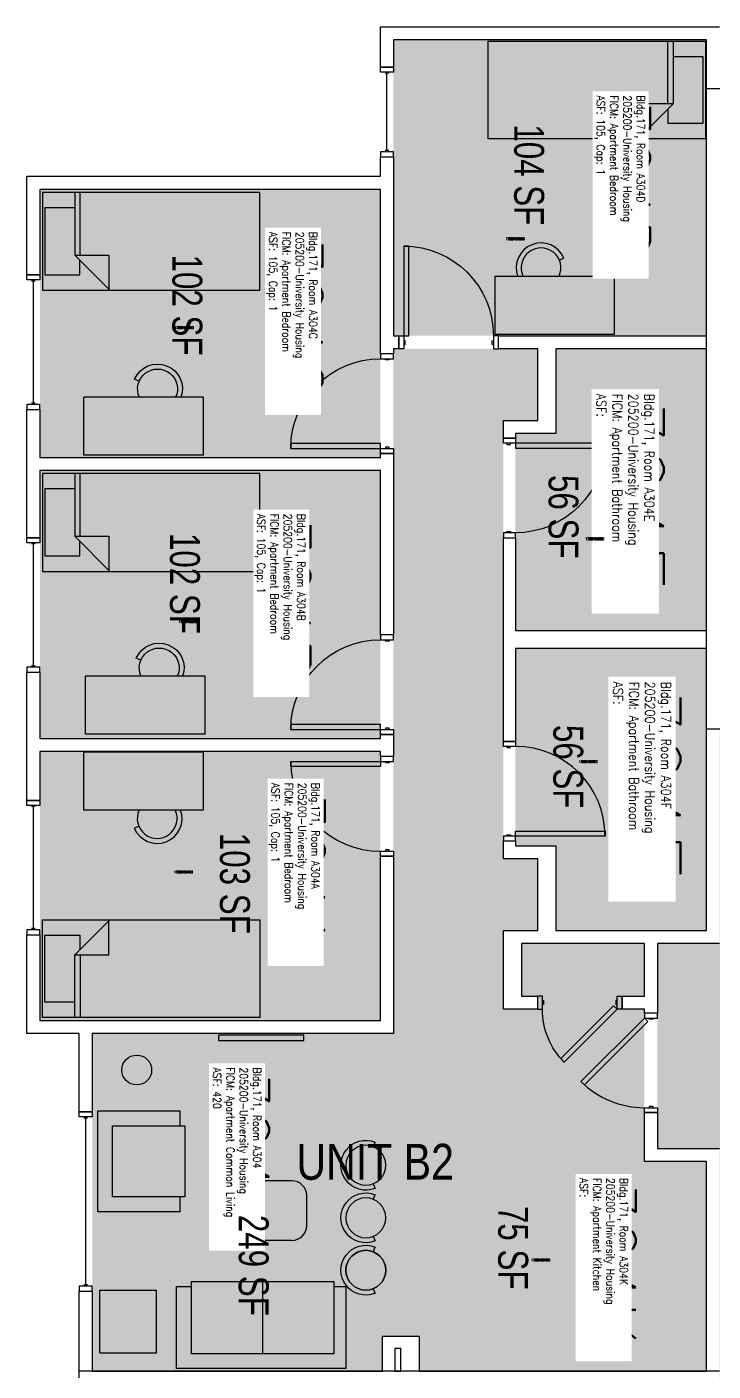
# Model space of a CAD drawing. Header units: inches. Extents: x 88 to 3257, y -489 to 2081.
# Drawn here: x 97 to 373, y 911 to 1450 of the extents above; entities that cross this region are included whole.
import ezdxf
from ezdxf.enums import TextEntityAlignment as Align

# ---------------------------------------------------------------- set-up
doc = ezdxf.new("R2010")
doc.units = ezdxf.units.IN
doc.header["$LTSCALE"] = 48
doc.header["$MEASUREMENT"] = 0
for name, color, linetype in [('A-AREA-IDEN', 1, 'Continuous'), ('A-DOOR', 2, 'Continuous'), ('A-FURN', 3, 'Continuous'), ('A-GLAZ', 1, 'Continuous'), ('A-IDEN-RNUM', 7, 'Continuous'), ('A-IDEN-SNUM', 4, 'Continuous'), ('A-IDEN-VNUM', 4, 'Continuous'), ('A-WALL', 5, 'Continuous'), ('AREA-TEXT', 3, 'Continuous'), ('Rooms-Category-Color', 7, 'Continuous'), ('Rooms-College-Color', 7, 'Continuous'), ('Rooms-Department-Color', 7, 'Continuous'), ('Rooms-Division-Color', 7, 'Continuous'), ('Rooms-Information', 7, 'Continuous')]:
    doc.layers.add(name, color=color, linetype=linetype)
doc.styles.add('AREA', font='arial.ttf', dxfattribs={"width": 0.75, "height": 12})
doc.styles.add('ROOMSNUMBER', font='txt.shx', dxfattribs={"height": 0.03})
doc.styles.add('ROOMVNUMBER', font='simplex.shx', dxfattribs={"width": 0.85})
doc.styles.get("Standard").update_dxf_attribs({"font": 'ARIALN.TTF'})
pattern_1 = [(225, (-275.59335, 1509.48172), (-0.088388348, 0.088388348), [])]

# ---------------------------------------------------------------- blocks, each defined once
blk = doc.blocks.new('A$C4D89189E')
for p, q in [((0, 48), (0, 0)), ((0, 48), (23.25, 48)), ((23.25, 48), (23.25, 0)), ((29.75, 22.18), (30.53, 20.35)), ((0, 0), (23.25, 0.01))]:
    blk.add_line(p, q)
for radius, start, end in [(10, 293.206, 109.5297), (8, 245.2999, 114.7001)]:
    blk.add_arc((26.59, 29.54), radius, start, end)
blk = doc.blocks.new('LUVSEAT')
at = {"layer": 'A-FURN'}
for p, q in [((0, 34), (-33, 34)), ((-33, 34), (-33, 28)), ((0, -34), (0, 34)), ((-6, 28), (-35, 28)), ((-35, 28), (-35, -29.21)), ((-6, -29.21), (-6, 28)), ((-35, -0.6), (-6, -0.6)), ((-35, -29.21), (-6, -29.21)), ((-33, -29.21), (-33, -34)), ((-33, -34), (0, -34))]:
    blk.add_line(p, q, dxfattribs=at)
blk = doc.blocks.new('Bar stool')
at = {"layer": 'A-FURN'}
for p, q in [((-7.43, -2.97), (-9.29, -3.71)), ((7.43, -2.97), (9.29, -3.71))]:
    blk.add_line(p, q, dxfattribs=at)
blk.add_circle((0, 0), 8, dxfattribs=at)
blk.add_arc((0, 0), 10, 338.206, 201.794, dxfattribs=at)
blk = doc.blocks.new('BED_TWIN')
at = {"linetype": 'Continuous'}
for p, q in [((87.250002, 19.500025), (0, 19.500025)), ((0, 19.500025), (0, -19.740625)), ((12.96, 19.500025), (12.96, -5.659925)), ((15.12, -5.659925), (15.12, 19.500025)), ((87.250002, -19.740625), (87.250002, 19.504725)), ((12.96, 13.379975), (0.99222, 13.379975)), ((1, 13.376575), (1, -13.500025)), ((27.040597, -19.740625), (12.96, -5.659925)), ((12.96, -5.659925), (26.64, -5.659925)), ((15, -13.500025), (15, -7.717325)), ((26.64, -5.659925), (26.64, -19.340025)), ((1, -13.500025), (15, -13.500025)), ((0, -19.740625), (87.252733, -19.740625))]:
    blk.add_line(p, q, dxfattribs=at)
blk = doc.blocks.new('TV')
at = {"layer": 'A-FURN'}
blk.add_lwpolyline([(464.06, -449.82), (466.21, -449.82), (466.21, -484.13), (464.06, -484.13)], close=True, dxfattribs=at)
blk = doc.blocks.new('singleseat')
at = {"layer": 'A-FURN'}
for p, q in [((535.06, -401.29), (494.46, -401.29)), ((494.46, -401.29), (494.46, -434.29)), ((535.06, -434.29), (535.06, -401.29)), ((529.06, -407.29), (500.46, -407.29)), ((500.46, -407.29), (500.46, -436.29)), ((529.06, -436.29), (529.06, -407.29)), ((529.06, -436.29), (529.06, -407.29)), ((494.46, -434.29), (500.46, -434.29)), ((500.46, -436.29), (529.06, -436.29)), ((529.06, -434.29), (533.85, -434.29)), ((529.06, -434.29), (535.06, -434.29))]:
    blk.add_line(p, q, dxfattribs=at)

msp = doc.modelspace()

# ---------------------------------------------------------------- hatches: boundary and pattern name
h = msp.add_hatch()
h.set_pattern_fill('ANSI31', color=256, style=0)
h.set_pattern_definition(pattern_1)
h.paths.add_polyline_path([(308.36, 1178.01), (308.36, 1119.28), (317.57, 1119.28), (317.57, 1178.01)], flags=9)
h = msp.add_hatch()
h.set_pattern_fill('ANSI31', color=256, style=0)
h.set_pattern_definition(pattern_1)
h.paths.add_polyline_path([(308.36, 1178.01), (308.36, 1119.28), (317.57, 1119.28), (317.57, 1178.01)], flags=9)
at = {"layer": 'Rooms-Category-Color', "true_color": 0x728ef3}
for points in [[(244.5, 1445), (244.5, 1326.25), (370.25, 1326.25), (370.25, 1445)], [(102.5, 1385), (102.5, 1277.38), (239.25, 1277.38), (239.25, 1385)], [(240.13, 910.5), (240.13, 994.64), (345.25, 994.64), (345.25, 1055.77), (336.3, 1055.77), (336.3, 1061.02), (345.25, 1061.02), (345.25, 1082.22), (295.88, 1082.22), (295.88, 1061.02), (302.3, 1061.02), (302.3, 1055.77), (288.63, 1055.77), (288.63, 1087.47), (302.5, 1087.47), (302.5, 1116.22), (288.63, 1116.22), (288.63, 1292.25), (302.5, 1292.25), (302.5, 1321), (244.5, 1321), (244.5, 1046), (123.5, 1046), (123.5, 910.5)], [(370.25, 1321), (370.25, 1207.86), (293.5, 1207.86), (293.5, 1287), (309.75, 1287), (309.75, 1321)], [(102.5, 1272.13), (102.5, 1164.5), (239.25, 1164.5), (239.25, 1272.13)], [(293.5, 1200.61), (370.25, 1200.61), (370.25, 1087.47), (309.75, 1087.47), (309.75, 1121.47), (293.5, 1121.47)], [(102.5, 1051.25), (102.5, 1159.25), (239.25, 1159.25), (239.25, 1051.25)], [(370.25, 994.64), (240.13, 994.64), (240.13, 924.5), (254.75, 924.5), (254.75, 910.5), (370.25, 910.5)]]:
    msp.add_hatch(color=171, dxfattribs=at).paths.add_polyline_path(points)
at = {"layer": 'Rooms-Category-Color', "true_color": 0xadadad}
msp.add_hatch(color=253, dxfattribs=at).paths.add_polyline_path([(547.22, 1168.24), (547.22, 1193.24), (464.89, 1193.24), (464.89, 1168.24), (375.5, 1168.24), (375.5, 1082.22), (350.5, 1082.22), (350.5, 999.89), (375.5, 999.89), (375.5, 815.86), (350.5, 815.86), (350.5, 733.53), (375.5, 733.53), (374.88, 226), (435.5, 226), (435.5, 616.78), (460.5, 616.78), (460.5, 699.11), (435.5, 699.11), (435.5, 881.25), (507.5, 881.25), (507.5, 960.25), (435.5, 960.25), (435.5, 1023.88), (495.87, 1084.25), (547.22, 1084.25)])
at = {"layer": 'Rooms-College-Color', "true_color": 0xadadad}
for points in [[(244.5, 1445), (244.5, 1326.25), (370.25, 1326.25), (370.25, 1445)], [(102.5, 1385), (102.5, 1277.38), (239.25, 1277.38), (239.25, 1385)], [(240.13, 910.5), (240.13, 994.64), (345.25, 994.64), (345.25, 1055.77), (336.3, 1055.77), (336.3, 1061.02), (345.25, 1061.02), (345.25, 1082.22), (295.88, 1082.22), (295.88, 1061.02), (302.3, 1061.02), (302.3, 1055.77), (288.63, 1055.77), (288.63, 1087.47), (302.5, 1087.47), (302.5, 1116.22), (288.63, 1116.22), (288.63, 1292.25), (302.5, 1292.25), (302.5, 1321), (244.5, 1321), (244.5, 1046), (123.5, 1046), (123.5, 910.5)], [(370.25, 1321), (370.25, 1207.86), (293.5, 1207.86), (293.5, 1287), (309.75, 1287), (309.75, 1321)], [(102.5, 1272.13), (102.5, 1164.5), (239.25, 1164.5), (239.25, 1272.13)], [(293.5, 1200.61), (370.25, 1200.61), (370.25, 1087.47), (309.75, 1087.47), (309.75, 1121.47), (293.5, 1121.47)], [(547.22, 1168.24), (547.22, 1193.24), (464.89, 1193.24), (464.89, 1168.24), (375.5, 1168.24), (375.5, 1082.22), (350.5, 1082.22), (350.5, 999.89), (375.5, 999.89), (375.5, 815.86), (350.5, 815.86), (350.5, 733.53), (375.5, 733.53), (374.88, 226), (435.5, 226), (435.5, 616.78), (460.5, 616.78), (460.5, 699.11), (435.5, 699.11), (435.5, 881.25), (507.5, 881.25), (507.5, 960.25), (435.5, 960.25), (435.5, 1023.88), (495.87, 1084.25), (547.22, 1084.25)], [(102.5, 1051.25), (102.5, 1159.25), (239.25, 1159.25), (239.25, 1051.25)], [(370.25, 994.64), (240.13, 994.64), (240.13, 924.5), (254.75, 924.5), (254.75, 910.5), (370.25, 910.5)]]:
    msp.add_hatch(color=253, dxfattribs=at).paths.add_polyline_path(points)
at = {"layer": 'Rooms-Department-Color', "true_color": 0x604aed}
for points in [[(244.5, 1445), (244.5, 1326.25), (370.25, 1326.25), (370.25, 1445)], [(102.5, 1385), (102.5, 1277.38), (239.25, 1277.38), (239.25, 1385)], [(240.13, 910.5), (240.13, 994.64), (345.25, 994.64), (345.25, 1055.77), (336.3, 1055.77), (336.3, 1061.02), (345.25, 1061.02), (345.25, 1082.22), (295.88, 1082.22), (295.88, 1061.02), (302.3, 1061.02), (302.3, 1055.77), (288.63, 1055.77), (288.63, 1087.47), (302.5, 1087.47), (302.5, 1116.22), (288.63, 1116.22), (288.63, 1292.25), (302.5, 1292.25), (302.5, 1321), (244.5, 1321), (244.5, 1046), (123.5, 1046), (123.5, 910.5)], [(370.25, 1321), (370.25, 1207.86), (293.5, 1207.86), (293.5, 1287), (309.75, 1287), (309.75, 1321)], [(102.5, 1272.13), (102.5, 1164.5), (239.25, 1164.5), (239.25, 1272.13)], [(293.5, 1200.61), (370.25, 1200.61), (370.25, 1087.47), (309.75, 1087.47), (309.75, 1121.47), (293.5, 1121.47)], [(102.5, 1051.25), (102.5, 1159.25), (239.25, 1159.25), (239.25, 1051.25)], [(370.25, 994.64), (240.13, 994.64), (240.13, 924.5), (254.75, 924.5), (254.75, 910.5), (370.25, 910.5)]]:
    msp.add_hatch(color=173, dxfattribs=at).paths.add_polyline_path(points)
at = {"layer": 'Rooms-Department-Color', "true_color": 0xacacac}
msp.add_hatch(color=253, dxfattribs=at).paths.add_polyline_path([(547.22, 1168.24), (547.22, 1193.24), (464.89, 1193.24), (464.89, 1168.24), (375.5, 1168.24), (375.5, 1082.22), (350.5, 1082.22), (350.5, 999.89), (375.5, 999.89), (375.5, 815.86), (350.5, 815.86), (350.5, 733.53), (375.5, 733.53), (374.88, 226), (435.5, 226), (435.5, 616.78), (460.5, 616.78), (460.5, 699.11), (435.5, 699.11), (435.5, 881.25), (507.5, 881.25), (507.5, 960.25), (435.5, 960.25), (435.5, 1023.88), (495.87, 1084.25), (547.22, 1084.25)])
at = {"layer": 'Rooms-Division-Color', "true_color": 0x604aed}
for points in [[(244.5, 1445), (244.5, 1326.25), (370.25, 1326.25), (370.25, 1445)], [(102.5, 1385), (102.5, 1277.38), (239.25, 1277.38), (239.25, 1385)], [(240.13, 910.5), (240.13, 994.64), (345.25, 994.64), (345.25, 1055.77), (336.3, 1055.77), (336.3, 1061.02), (345.25, 1061.02), (345.25, 1082.22), (295.88, 1082.22), (295.88, 1061.02), (302.3, 1061.02), (302.3, 1055.77), (288.63, 1055.77), (288.63, 1087.47), (302.5, 1087.47), (302.5, 1116.22), (288.63, 1116.22), (288.63, 1292.25), (302.5, 1292.25), (302.5, 1321), (244.5, 1321), (244.5, 1046), (123.5, 1046), (123.5, 910.5)], [(370.25, 1321), (370.25, 1207.86), (293.5, 1207.86), (293.5, 1287), (309.75, 1287), (309.75, 1321)], [(102.5, 1272.13), (102.5, 1164.5), (239.25, 1164.5), (239.25, 1272.13)], [(293.5, 1200.61), (370.25, 1200.61), (370.25, 1087.47), (309.75, 1087.47), (309.75, 1121.47), (293.5, 1121.47)], [(102.5, 1051.25), (102.5, 1159.25), (239.25, 1159.25), (239.25, 1051.25)], [(370.25, 994.64), (240.13, 994.64), (240.13, 924.5), (254.75, 924.5), (254.75, 910.5), (370.25, 910.5)]]:
    msp.add_hatch(color=173, dxfattribs=at).paths.add_polyline_path(points)
at = {"layer": 'Rooms-Division-Color', "true_color": 0xadadad}
msp.add_hatch(color=253, dxfattribs=at).paths.add_polyline_path([(547.22, 1168.24), (547.22, 1193.24), (464.89, 1193.24), (464.89, 1168.24), (375.5, 1168.24), (375.5, 1082.22), (350.5, 1082.22), (350.5, 999.89), (375.5, 999.89), (375.5, 815.86), (350.5, 815.86), (350.5, 733.53), (375.5, 733.53), (374.88, 226), (435.5, 226), (435.5, 616.78), (460.5, 616.78), (460.5, 699.11), (435.5, 699.11), (435.5, 881.25), (507.5, 881.25), (507.5, 960.25), (435.5, 960.25), (435.5, 1023.88), (495.87, 1084.25), (547.22, 1084.25)])

# ---------------------------------------------------------------- linework, layer by layer
at = {"layer": 'A-DOOR'}
for points in [[(248.62, 1326.25), (250.62, 1326.25), (250.62, 1362.25), (248.62, 1362.25)], [(248.62, 1326.25), (250.62, 1326.25), (250.62, 1362.25), (248.62, 1362.25)], [(248.62, 1321), (246.62, 1321), (246.62, 1326.25), (248.62, 1326.25)], [(248.62, 1321), (246.62, 1321), (246.62, 1326.25), (248.62, 1326.25)], [(248.62, 1322.75), (249.12, 1322.75), (249.12, 1324.25), (248.62, 1324.25)], [(248.62, 1322.75), (249.12, 1322.75), (249.12, 1324.25), (248.62, 1324.25)], [(284.62, 1322.75), (284.12, 1322.75), (284.12, 1324.25), (284.62, 1324.25)], [(284.62, 1322.75), (284.12, 1322.75), (284.12, 1324.25), (284.62, 1324.25)], [(284.62, 1321), (286.62, 1321), (286.62, 1326.25), (284.62, 1326.25)], [(284.62, 1321), (286.62, 1321), (286.62, 1326.25), (284.62, 1326.25)], [(244.5, 1317), (244.5, 1319), (239.25, 1319), (239.25, 1317)], [(244.5, 1317), (244.5, 1319), (239.25, 1319), (239.25, 1317)], [(242.75, 1317), (242.75, 1316.5), (241.25, 1316.5), (241.25, 1317)], [(242.75, 1317), (242.75, 1316.5), (241.25, 1316.5), (241.25, 1317)], [(288.63, 1283.11), (288.63, 1285.11), (293.5, 1285.11), (293.5, 1283.11)], [(288.63, 1283.11), (288.63, 1285.11), (293.5, 1285.11), (293.5, 1283.11)], [(239.25, 1281), (239.25, 1283), (203.25, 1283), (203.25, 1281)], [(239.25, 1281), (239.25, 1283), (203.25, 1283), (203.25, 1281)], [(244.5, 1281), (244.5, 1279), (239.25, 1279), (239.25, 1281)], [(244.5, 1281), (244.5, 1279), (239.25, 1279), (239.25, 1281)], [(242.75, 1281), (242.75, 1281.5), (241.25, 1281.5), (241.25, 1281)], [(242.75, 1281), (242.75, 1281.5), (241.25, 1281.5), (241.25, 1281)], [(290, 1283.11), (290, 1282.61), (291.5, 1282.61), (291.5, 1283.11)], [(290, 1283.11), (290, 1282.61), (291.5, 1282.61), (291.5, 1283.11)], [(293.5, 1283.11), (293.5, 1281.11), (329.5, 1281.11), (329.5, 1283.11)], [(293.5, 1283.11), (293.5, 1281.11), (329.5, 1281.11), (329.5, 1283.11)], [(288.63, 1247.11), (288.63, 1245.11), (293.5, 1245.11), (293.5, 1247.11)], [(288.63, 1247.11), (288.63, 1245.11), (293.5, 1245.11), (293.5, 1247.11)], [(290, 1247.11), (290, 1247.61), (291.5, 1247.61), (291.5, 1247.11)], [(290, 1247.11), (290, 1247.61), (291.5, 1247.61), (291.5, 1247.11)], [(244.5, 1204.13), (244.5, 1206.13), (239.25, 1206.13), (239.25, 1204.13)], [(244.5, 1204.13), (244.5, 1206.13), (239.25, 1206.13), (239.25, 1204.13)], [(242.75, 1204.13), (242.75, 1203.63), (241.25, 1203.63), (241.25, 1204.13)], [(242.75, 1204.13), (242.75, 1203.63), (241.25, 1203.63), (241.25, 1204.13)], [(239.25, 1168.13), (239.25, 1170.13), (203.25, 1170.13), (203.25, 1168.13)], [(239.25, 1168.13), (239.25, 1170.13), (203.25, 1170.13), (203.25, 1168.13)], [(244.5, 1168.13), (244.5, 1166.13), (239.25, 1166.13), (239.25, 1168.13)], [(244.5, 1168.13), (244.5, 1166.13), (239.25, 1166.13), (239.25, 1168.13)], [(242.75, 1168.13), (242.75, 1168.63), (241.25, 1168.63), (241.25, 1168.13)], [(242.75, 1168.13), (242.75, 1168.63), (241.25, 1168.63), (241.25, 1168.13)], [(288.63, 1161.36), (288.63, 1163.36), (293.5, 1163.36), (293.5, 1161.36)], [(288.63, 1161.36), (288.63, 1163.36), (293.5, 1163.36), (293.5, 1161.36)], [(290, 1161.36), (290, 1160.86), (291.5, 1160.86), (291.5, 1161.36)], [(290, 1161.36), (290, 1160.86), (291.5, 1160.86), (291.5, 1161.36)], [(239.25, 1155.25), (239.25, 1153.25), (203.25, 1153.25), (203.25, 1155.25)], [(239.25, 1155.25), (239.25, 1153.25), (203.25, 1153.25), (203.25, 1155.25)], [(244.5, 1155.25), (244.5, 1157.25), (239.25, 1157.25), (239.25, 1155.25)], [(244.5, 1155.25), (244.5, 1157.25), (239.25, 1157.25), (239.25, 1155.25)], [(242.75, 1155.25), (242.75, 1154.75), (241.25, 1154.75), (241.25, 1155.25)], [(242.75, 1155.25), (242.75, 1154.75), (241.25, 1154.75), (241.25, 1155.25)], [(288.63, 1125.36), (288.63, 1123.36), (293.5, 1123.36), (293.5, 1125.36)], [(288.63, 1125.36), (288.63, 1123.36), (293.5, 1123.36), (293.5, 1125.36)], [(290, 1125.36), (290, 1125.86), (291.5, 1125.86), (291.5, 1125.36)], [(290, 1125.36), (290, 1125.86), (291.5, 1125.86), (291.5, 1125.36)], [(293.5, 1125.36), (293.5, 1127.36), (329.5, 1127.36), (329.5, 1125.36)], [(293.5, 1125.36), (293.5, 1127.36), (329.5, 1127.36), (329.5, 1125.36)], [(244.5, 1119.25), (244.5, 1117.25), (239.25, 1117.25), (239.25, 1119.25)], [(244.5, 1119.25), (244.5, 1117.25), (239.25, 1117.25), (239.25, 1119.25)], [(242.75, 1119.25), (242.75, 1119.75), (241.25, 1119.75), (241.25, 1119.25)], [(242.75, 1119.25), (242.75, 1119.75), (241.25, 1119.75), (241.25, 1119.25)], [(304.3, 1061.02), (302.3, 1061.02), (302.3, 1055.77), (304.3, 1055.77)], [(304.3, 1061.02), (302.3, 1061.02), (302.3, 1055.77), (304.3, 1055.77)], [(304.3, 1059.27), (304.8, 1059.27), (304.8, 1057.77), (304.3, 1057.77)], [(304.3, 1059.27), (304.8, 1059.27), (304.8, 1057.77), (304.3, 1057.77)], [(334.3, 1059.27), (333.8, 1059.27), (333.8, 1057.77), (334.3, 1057.77)], [(334.3, 1059.27), (333.8, 1059.27), (333.8, 1057.77), (334.3, 1057.77)], [(334.3, 1061.02), (336.3, 1061.02), (336.3, 1055.77), (334.3, 1055.77)], [(334.3, 1061.02), (336.3, 1061.02), (336.3, 1055.77), (334.3, 1055.77)], [(334.3, 1055.77), (332.89, 1057.18), (311.67, 1035.97), (313.09, 1034.56)], [(334.3, 1055.77), (332.89, 1057.18), (311.67, 1035.97), (313.09, 1034.56)], [(350.5, 1052.28), (350.5, 1054.28), (345.25, 1054.28), (345.25, 1052.28)], [(350.5, 1052.28), (350.5, 1054.28), (345.25, 1054.28), (345.25, 1052.28)], [(345.25, 1052.28), (346.66, 1050.87), (321.21, 1025.41), (319.79, 1026.83)], [(345.25, 1052.28), (346.66, 1050.87), (321.21, 1025.41), (319.79, 1026.83)], [(348.75, 1052.28), (348.75, 1051.78), (347.25, 1051.78), (347.25, 1052.28)], [(348.75, 1052.28), (348.75, 1051.78), (347.25, 1051.78), (347.25, 1052.28)], [(350.5, 1016.28), (350.5, 1014.28), (345.25, 1014.28), (345.25, 1016.28)], [(350.5, 1016.28), (350.5, 1014.28), (345.25, 1014.28), (345.25, 1016.28)], [(348.75, 1016.28), (348.75, 1016.78), (347.25, 1016.78), (347.25, 1016.28)], [(348.75, 1016.28), (348.75, 1016.78), (347.25, 1016.78), (347.25, 1016.28)]]:
    msp.add_lwpolyline(points, close=True, dxfattribs=at)
at = {"layer": 'A-DOOR', "extrusion": (0, 0, -1)}
for centre, radius, start, end in [((-248.62, 1326.25), 36, 90, 180), ((-248.62, 1326.25), 36, 90, 180), ((-239.25, 1281), 36, 0, 90), ((-239.25, 1281), 36, 0, 90), ((-293.5, 1283.11), 36, 180, 270), ((-293.5, 1283.11), 36, 180, 270), ((-239.25, 1168.13), 36, 0, 90), ((-239.25, 1168.13), 36, 0, 90), ((-334.3, 1055.77), 30, 315, 0), ((-334.3, 1055.77), 30, 315, 0)]:
    msp.add_arc(centre, radius, start, end, dxfattribs=at)
at = {"layer": 'A-DOOR'}
for centre, start, end in [((293.5, 1125.36), 0, 90), ((293.5, 1125.36), 0, 90), ((239.25, 1155.25), 180, 270), ((239.25, 1155.25), 180, 270), ((345.25, 1052.28), 225, 270), ((345.25, 1052.28), 225, 270)]:
    msp.add_arc(centre, 36, start, end, dxfattribs=at)
at = {"layer": 'A-FURN'}
for p, q in [((203.63, 986.95), (179.63, 986.95)), ((203.63, 986.95), (179.63, 986.95)), ((173.63, 968.95), (173.63, 980.95)), ((173.63, 968.95), (173.63, 980.95)), ((209.63, 968.95), (209.63, 980.95)), ((209.63, 968.95), (209.63, 980.95)), ((203.63, 962.95), (179.63, 962.95)), ((203.63, 962.95), (179.63, 962.95)), ((126.52, 943.06), (149.27, 943.06)), ((126.52, 917.81), (126.52, 943.06)), ((126.52, 943.06), (149.27, 943.06)), ((126.52, 917.81), (126.52, 943.06)), ((149.27, 917.81), (149.27, 943.06)), ((149.27, 917.81), (149.27, 943.06)), ((126.52, 917.81), (149.27, 917.81)), ((126.52, 917.81), (149.27, 917.81))]:
    msp.add_line(p, q, dxfattribs=at)
for centre, radius in [((141.37, 1031.4), 6), ((141.37, 1031.4), 6), ((233.39, 951.02), 8), ((233.39, 951.02), 8)]:
    msp.add_circle(centre, radius, dxfattribs=at)
for centre, start, end in [((179.63, 980.95), 90, 180), ((179.63, 980.95), 90, 180), ((203.63, 980.95), 0, 90), ((203.63, 980.95), 0, 90), ((179.63, 968.95), 180, 270), ((179.63, 968.95), 180, 270), ((203.63, 968.95), 270, 0), ((203.63, 968.95), 270, 0)]:
    msp.add_arc(centre, 6, start, end, dxfattribs=at)
at = {"layer": 'A-GLAZ'}
for p, q in [((242.63, 1431.62), (241.13, 1431.62)), ((242.63, 1431.62), (241.13, 1431.62)), ((241.88, 1400.62), (241.88, 1431.62)), ((241.88, 1400.62), (241.88, 1431.62)), ((242.63, 1400.62), (241.13, 1400.62)), ((242.63, 1400.62), (241.13, 1400.62)), ((100.63, 1348.15), (99.13, 1348.15)), ((100.63, 1348.15), (99.13, 1348.15)), ((99.88, 1299.15), (99.88, 1348.15)), ((99.88, 1299.15), (99.88, 1348.15)), ((100.63, 1299.15), (99.13, 1299.15)), ((100.63, 1299.15), (99.13, 1299.15)), ((100.63, 1242.63), (99.13, 1242.63)), ((100.63, 1242.63), (99.13, 1242.63)), ((99.88, 1193.63), (99.88, 1242.63)), ((99.88, 1193.63), (99.88, 1242.63)), ((100.63, 1193.63), (99.13, 1193.63)), ((100.63, 1193.63), (99.13, 1193.63)), ((100.63, 1137.16), (99.13, 1137.16)), ((100.63, 1137.16), (99.13, 1137.16)), ((99.88, 1088.16), (99.88, 1137.16)), ((99.88, 1088.16), (99.88, 1137.16)), ((100.63, 1088.16), (99.13, 1088.16)), ((100.63, 1088.16), (99.13, 1088.16)), ((121.63, 1012.12), (120.13, 1012.12)), ((121.63, 1012.12), (120.13, 1012.12)), ((120.88, 945.12), (120.88, 1012.12)), ((120.88, 945.12), (120.88, 1012.12)), ((121.63, 945.12), (120.13, 945.12)), ((121.63, 945.12), (120.13, 945.12))]:
    msp.add_line(p, q, dxfattribs=at)
for points in [[(239.25, 1432.12), (239.25, 1434.12), (244.5, 1434.12), (244.5, 1432.12)], [(239.25, 1432.12), (239.25, 1434.12), (244.5, 1434.12), (244.5, 1432.12)], [(239.25, 1400.12), (239.25, 1398.12), (244.5, 1398.12), (244.5, 1400.12)], [(239.25, 1400.12), (239.25, 1398.12), (244.5, 1398.12), (244.5, 1400.12)], [(97.25, 1348.65), (97.25, 1350.65), (102.5, 1350.65), (102.5, 1348.65)], [(97.25, 1348.65), (97.25, 1350.65), (102.5, 1350.65), (102.5, 1348.65)], [(97.25, 1298.65), (97.25, 1296.65), (102.5, 1296.65), (102.5, 1298.65)], [(97.25, 1298.65), (97.25, 1296.65), (102.5, 1296.65), (102.5, 1298.65)], [(97.25, 1243.13), (97.25, 1245.13), (102.5, 1245.13), (102.5, 1243.13)], [(97.25, 1243.13), (97.25, 1245.13), (102.5, 1245.13), (102.5, 1243.13)], [(97.25, 1193.13), (97.25, 1191.13), (102.5, 1191.13), (102.5, 1193.13)], [(97.25, 1193.13), (97.25, 1191.13), (102.5, 1191.13), (102.5, 1193.13)], [(97.25, 1137.66), (97.25, 1139.66), (102.5, 1139.66), (102.5, 1137.66)], [(97.25, 1137.66), (97.25, 1139.66), (102.5, 1139.66), (102.5, 1137.66)], [(97.25, 1087.66), (97.25, 1085.66), (102.5, 1085.66), (102.5, 1087.66)], [(97.25, 1087.66), (97.25, 1085.66), (102.5, 1085.66), (102.5, 1087.66)], [(118.25, 1012.62), (118.25, 1014.62), (123.5, 1014.62), (123.5, 1012.62)], [(118.25, 1012.62), (118.25, 1014.62), (123.5, 1014.62), (123.5, 1012.62)], [(118.25, 944.62), (118.25, 942.62), (123.5, 942.62), (123.5, 944.62)], [(118.25, 944.62), (118.25, 942.62), (123.5, 942.62), (123.5, 944.62)]]:
    msp.add_lwpolyline(points, close=True, dxfattribs=at)
at = {"layer": 'A-WALL'}
for p, q in [((239.25, 1434.12), (239.25, 1450.25)), ((239.25, 1450.25), (375.5, 1450.25)), ((239.25, 1434.12), (239.25, 1450.25)), ((239.25, 1450.25), (375.5, 1450.25)), ((244.5, 1445), (244.5, 1434.12)), ((370.25, 1445), (244.5, 1445)), ((244.5, 1445), (244.5, 1434.12)), ((370.25, 1445), (244.5, 1445)), ((370.25, 1326.25), (370.25, 1445)), ((370.25, 1326.25), (370.25, 1445)), ((244.5, 1434.12), (239.25, 1434.12)), ((244.5, 1434.12), (239.25, 1434.12)), ((370.25, 1425.49), (407.62, 1425.49)), ((370.25, 1168.24), (370.25, 1425.49)), ((370.25, 1425.49), (407.62, 1425.49)), ((370.25, 1168.24), (370.25, 1425.49)), ((239.25, 1390.25), (239.25, 1398.12)), ((239.25, 1398.12), (244.5, 1398.12)), ((239.25, 1390.25), (239.25, 1398.12)), ((239.25, 1398.12), (244.5, 1398.12)), ((244.5, 1398.12), (244.5, 1389.63)), ((244.5, 1398.12), (244.5, 1389.63)), ((97.25, 1390.25), (239.25, 1390.25)), ((97.25, 1350.65), (97.25, 1390.25)), ((97.25, 1390.25), (239.25, 1390.25)), ((97.25, 1350.65), (97.25, 1390.25)), ((244.5, 1389.63), (244.5, 1326.25)), ((244.5, 1389.63), (244.5, 1326.25)), ((239.25, 1385), (102.5, 1385)), ((102.5, 1385), (102.5, 1350.65)), ((239.25, 1385), (102.5, 1385)), ((102.5, 1385), (102.5, 1350.65)), ((239.25, 1319), (239.25, 1385)), ((239.25, 1319), (239.25, 1385)), ((102.5, 1350.65), (97.25, 1350.65)), ((102.5, 1350.65), (97.25, 1350.65)), ((244.5, 1326.25), (246.62, 1326.25)), ((244.5, 1326.25), (246.62, 1326.25)), ((246.62, 1326.25), (246.62, 1321)), ((246.62, 1326.25), (246.62, 1321)), ((286.62, 1321), (286.62, 1326.25)), ((286.62, 1326.25), (289.25, 1326.25)), ((286.62, 1321), (286.62, 1326.25)), ((286.62, 1326.25), (289.25, 1326.25)), ((289.25, 1326.25), (370.25, 1326.25)), ((289.25, 1326.25), (370.25, 1326.25)), ((244.5, 1319), (239.25, 1319)), ((244.5, 1319), (239.25, 1319)), ((244.5, 1321), (244.5, 1319)), ((246.62, 1321), (244.5, 1321)), ((244.5, 1321), (244.5, 1319)), ((246.62, 1321), (244.5, 1321)), ((289.25, 1321), (286.62, 1321)), ((289.25, 1321), (286.62, 1321)), ((302.5, 1321), (289.25, 1321)), ((302.5, 1321), (289.25, 1321)), ((302.5, 1292.25), (302.5, 1321)), ((302.5, 1292.25), (302.5, 1321)), ((370.25, 1321), (309.75, 1321)), ((309.75, 1321), (309.75, 1287)), ((370.25, 1321), (309.75, 1321)), ((309.75, 1321), (309.75, 1287)), ((370.25, 1207.86), (370.25, 1321)), ((370.25, 1207.86), (370.25, 1321)), ((97.25, 1296.65), (102.5, 1296.65)), ((97.25, 1245.13), (97.25, 1296.65)), ((97.25, 1296.65), (102.5, 1296.65)), ((97.25, 1245.13), (97.25, 1296.65)), ((102.5, 1296.65), (102.5, 1277.38)), ((102.5, 1296.65), (102.5, 1277.38)), ((288.63, 1285.11), (288.63, 1292.25)), ((288.63, 1292.25), (302.5, 1292.25)), ((288.63, 1285.11), (288.63, 1292.25)), ((288.63, 1292.25), (302.5, 1292.25)), ((293.5, 1285.11), (288.63, 1285.11)), ((293.5, 1285.11), (288.63, 1285.11)), ((293.5, 1287), (293.5, 1285.11)), ((309.75, 1287), (293.5, 1287)), ((293.5, 1287), (293.5, 1285.11)), ((309.75, 1287), (293.5, 1287)), ((102.5, 1277.38), (239.25, 1277.38)), ((102.5, 1277.38), (239.25, 1277.38)), ((239.25, 1277.38), (239.25, 1279)), ((239.25, 1279), (244.5, 1279)), ((239.25, 1277.38), (239.25, 1279)), ((239.25, 1279), (244.5, 1279)), ((244.5, 1279), (244.5, 1206.13)), ((244.5, 1279), (244.5, 1206.13)), ((239.25, 1272.13), (102.5, 1272.13)), ((102.5, 1272.13), (102.5, 1245.13)), ((239.25, 1272.13), (102.5, 1272.13)), ((102.5, 1272.13), (102.5, 1245.13)), ((239.25, 1206.13), (239.25, 1272.13)), ((239.25, 1206.13), (239.25, 1272.13)), ((102.5, 1245.13), (97.25, 1245.13)), ((102.5, 1245.13), (97.25, 1245.13)), ((288.63, 1163.36), (288.63, 1245.11)), ((288.63, 1245.11), (293.5, 1245.11)), ((288.63, 1163.36), (288.63, 1245.11)), ((288.63, 1245.11), (293.5, 1245.11)), ((293.5, 1245.11), (293.5, 1207.86)), ((293.5, 1245.11), (293.5, 1207.86)), ((244.5, 1206.13), (239.25, 1206.13)), ((244.5, 1206.13), (239.25, 1206.13)), ((293.5, 1207.86), (370.25, 1207.86)), ((293.5, 1207.86), (370.25, 1207.86)), ((293.5, 1200.61), (293.5, 1163.36)), ((370.25, 1200.61), (293.5, 1200.61)), ((293.5, 1200.61), (293.5, 1163.36)), ((370.25, 1200.61), (293.5, 1200.61)), ((370.25, 1087.47), (370.25, 1200.61)), ((370.25, 1087.47), (370.25, 1200.61)), ((97.25, 1139.66), (97.25, 1191.13)), ((97.25, 1191.13), (102.5, 1191.13)), ((97.25, 1139.66), (97.25, 1191.13)), ((97.25, 1191.13), (102.5, 1191.13)), ((102.5, 1191.13), (102.5, 1164.5)), ((102.5, 1191.13), (102.5, 1164.5)), ((239.25, 1164.5), (239.25, 1166.13)), ((239.25, 1166.13), (244.5, 1166.13)), ((239.25, 1164.5), (239.25, 1166.13)), ((239.25, 1166.13), (244.5, 1166.13)), ((244.5, 1166.13), (244.5, 1157.25)), ((244.5, 1166.13), (244.5, 1157.25)), ((464.89, 1168.24), (370.25, 1168.24)), ((464.89, 1168.24), (370.25, 1168.24)), ((102.5, 1164.5), (239.25, 1164.5)), ((102.5, 1164.5), (239.25, 1164.5)), ((293.5, 1163.36), (288.63, 1163.36)), ((293.5, 1163.36), (288.63, 1163.36)), ((102.5, 1159.25), (102.5, 1139.66)), ((239.25, 1159.25), (102.5, 1159.25)), ((102.5, 1159.25), (102.5, 1139.66)), ((239.25, 1159.25), (102.5, 1159.25)), ((239.25, 1157.25), (239.25, 1159.25)), ((239.25, 1157.25), (239.25, 1159.25)), ((244.5, 1157.25), (239.25, 1157.25)), ((244.5, 1157.25), (239.25, 1157.25)), ((102.5, 1139.66), (97.25, 1139.66)), ((102.5, 1139.66), (97.25, 1139.66)), ((288.63, 1116.22), (288.63, 1123.36)), ((288.63, 1123.36), (293.5, 1123.36)), ((288.63, 1116.22), (288.63, 1123.36)), ((288.63, 1123.36), (293.5, 1123.36)), ((293.5, 1123.36), (293.5, 1121.47)), ((293.5, 1123.36), (293.5, 1121.47)), ((293.5, 1121.47), (309.75, 1121.47)), ((293.5, 1121.47), (309.75, 1121.47)), ((309.75, 1121.47), (309.75, 1087.47)), ((309.75, 1121.47), (309.75, 1087.47)), ((239.25, 1051.25), (239.25, 1117.25)), ((239.25, 1117.25), (244.5, 1117.25)), ((239.25, 1051.25), (239.25, 1117.25)), ((239.25, 1117.25), (244.5, 1117.25)), ((244.5, 1117.25), (244.5, 1046)), ((244.5, 1117.25), (244.5, 1046)), ((302.5, 1116.22), (288.63, 1116.22)), ((302.5, 1116.22), (288.63, 1116.22)), ((302.5, 1087.47), (302.5, 1116.22)), ((302.5, 1087.47), (302.5, 1116.22)), ((97.25, 1046), (97.25, 1085.66)), ((97.25, 1085.66), (102.5, 1085.66)), ((97.25, 1046), (97.25, 1085.66)), ((97.25, 1085.66), (102.5, 1085.66)), ((102.5, 1085.66), (102.5, 1051.25)), ((102.5, 1085.66), (102.5, 1051.25)), ((288.63, 1055.77), (288.63, 1087.47)), ((288.63, 1087.47), (302.5, 1087.47)), ((288.63, 1055.77), (288.63, 1087.47)), ((288.63, 1087.47), (302.5, 1087.47)), ((309.75, 1087.47), (370.25, 1087.47)), ((309.75, 1087.47), (370.25, 1087.47)), ((295.88, 1082.22), (295.88, 1061.02)), ((345.25, 1082.22), (295.88, 1082.22)), ((295.88, 1082.22), (295.88, 1061.02)), ((345.25, 1082.22), (295.88, 1082.22)), ((345.25, 1061.02), (345.25, 1082.22)), ((345.25, 1061.02), (345.25, 1082.22)), ((350.5, 1082.22), (350.5, 1054.28)), ((375.5, 1082.22), (350.5, 1082.22)), ((350.5, 1082.22), (350.5, 1054.28)), ((375.5, 1082.22), (350.5, 1082.22)), ((295.88, 1061.02), (302.3, 1061.02)), ((295.88, 1061.02), (302.3, 1061.02)), ((302.3, 1061.02), (302.3, 1055.77)), ((302.3, 1061.02), (302.3, 1055.77)), ((336.3, 1055.77), (336.3, 1061.02)), ((336.3, 1061.02), (345.25, 1061.02)), ((336.3, 1055.77), (336.3, 1061.02)), ((336.3, 1061.02), (345.25, 1061.02)), ((302.3, 1055.77), (288.63, 1055.77)), ((302.3, 1055.77), (288.63, 1055.77)), ((345.25, 1055.77), (336.3, 1055.77)), ((345.25, 1055.77), (336.3, 1055.77)), ((345.25, 1054.28), (345.25, 1055.77)), ((345.25, 1054.28), (345.25, 1055.77)), ((350.5, 1054.28), (345.25, 1054.28)), ((350.5, 1054.28), (345.25, 1054.28)), ((102.5, 1051.25), (239.25, 1051.25)), ((102.5, 1051.25), (239.25, 1051.25)), ((118.25, 1046), (97.25, 1046)), ((118.25, 1046), (97.25, 1046)), ((118.25, 1014.62), (118.25, 1046)), ((118.25, 1014.62), (118.25, 1046)), ((244.5, 1046), (123.5, 1046)), ((123.5, 1046), (123.5, 1014.62)), ((244.5, 1046), (123.5, 1046)), ((123.5, 1046), (123.5, 1014.62)), ((123.5, 1014.62), (118.25, 1014.62)), ((123.5, 1014.62), (118.25, 1014.62)), ((345.25, 994.64), (345.25, 1014.28)), ((345.25, 1014.28), (350.5, 1014.28)), ((345.25, 994.64), (345.25, 1014.28)), ((345.25, 1014.28), (350.5, 1014.28)), ((350.5, 1014.28), (350.5, 999.89)), ((350.5, 1014.28), (350.5, 999.89)), ((350.5, 999.89), (375.5, 999.89)), ((350.5, 999.89), (375.5, 999.89)), ((370.25, 994.64), (345.25, 994.64)), ((370.25, 994.64), (345.25, 994.64)), ((370.25, 910.5), (370.25, 994.64)), ((370.25, 910.5), (370.25, 994.64)), ((118.25, 905.25), (118.25, 942.62)), ((118.25, 942.62), (123.5, 942.62)), ((118.25, 905.25), (118.25, 942.62)), ((118.25, 942.62), (123.5, 942.62)), ((123.5, 942.62), (123.5, 910.5)), ((123.5, 942.62), (123.5, 910.5)), ((240.13, 924.5), (254.75, 924.5)), ((240.13, 910.5), (240.13, 924.5)), ((240.13, 924.5), (254.75, 924.5)), ((240.13, 910.5), (240.13, 924.5)), ((254.75, 924.5), (254.75, 910.5)), ((254.75, 924.5), (254.75, 910.5)), ((247.5, 919.63), (245, 919.63)), ((245, 919.63), (245, 910.5)), ((247.5, 919.63), (245, 919.63)), ((245, 919.63), (245, 910.5)), ((247.5, 910.5), (247.5, 919.63)), ((247.5, 910.5), (247.5, 919.63)), ((375.5, 910.5), (118.25, 910.5)), ((375.5, 910.5), (118.25, 910.5)), ((123.5, 910.5), (240.13, 910.5)), ((123.5, 910.5), (240.13, 910.5)), ((245, 910.5), (247.5, 910.5)), ((245, 910.5), (247.5, 910.5)), ((254.75, 910.5), (370.25, 910.5)), ((254.75, 910.5), (370.25, 910.5))]:
    msp.add_line(p, q, dxfattribs=at)

# ---------------------------------------------------------------- block references
at = {"layer": 'A-FURN', "extrusion": (0, 0, -1), "zscale": -1}
msp.add_blockref('BED_TWIN', (-369.8, 1424.99), dxfattribs=at)
msp.add_blockref('BED_TWIN', (-369.8, 1424.99), dxfattribs=at)
at = {"layer": 'A-FURN'}
for p in [(103.5, 1364.25), (103.5, 1364.25), (103.5, 1251.37), (103.5, 1251.37)]:
    msp.add_blockref('BED_TWIN', p, dxfattribs=at)
for p, rotation in [((333.31, 1326.9), 90), ((333.31, 1326.9), 90), ((120.04, 1158.99), 270), ((120.04, 1158.99), 270)]:
    msp.add_blockref('A$C4D89189E', p, dxfattribs=dict(at, rotation=rotation))
at = {"layer": 'A-FURN', "extrusion": (0, 0, -1), "zscale": -1}
for name, p, rotation in [('A$C4D89189E', (-120.18, 1278.29), 90), ('A$C4D89189E', (-120.18, 1278.29), 90), ('A$C4D89189E', (-120.85, 1166.24), 90), ('A$C4D89189E', (-120.85, 1166.24), 90), ('BED_TWIN', (-103.5, 1072), 180), ('BED_TWIN', (-103.5, 1072), 180), ('TV', (275.59, 1509.48), 270), ('TV', (275.59, 1509.48), 270), ('singleseat', (275.59, 1509.48), 270), ('singleseat', (275.59, 1509.48), 270), ('Bar stool', (-233.39, 993.16), 270), ('Bar stool', (-233.39, 993.16), 270), ('Bar stool', (-233.39, 972.04), 270), ('Bar stool', (-233.39, 972.04), 270), ('Bar stool', (-233.39, 951.02), 270), ('Bar stool', (-233.39, 951.02), 270), ('LUVSEAT', (-191.32, 911.5), 270), ('LUVSEAT', (-191.32, 911.5), 270)]:
    msp.add_blockref(name, p, dxfattribs=dict(at, rotation=rotation))

# ---------------------------------------------------------------- texts
at = {"layer": 'A-AREA-IDEN'}
msp.add_text('UNIT B2', height=14.4, dxfattribs=at).set_placement((237.15, 987.35), align=Align.CENTER)
at = {"layer": 'A-IDEN-RNUM', "style": 'ROOMSNUMBER', "width": 0.85}
for s, p in [('0304-D0', (293.37, 1364.65)), ('0304-C0', (160.46, 1328.95)), ('0304-E0', (325.33, 1244.17)), ('0304-B0', (162.06, 1210.91)), ('0304-F0', (322.7, 1154.71)), ('0304-A0', (160.09, 1110.38)), ('0304-00', (181.81, 1004.49)), ('0304-K0', (303.64, 954.62))]:
    msp.add_text(s, height=1, dxfattribs=at).set_placement(p, align=Align.CENTER)
at = {"layer": 'A-IDEN-SNUM', "style": 'ROOMSNUMBER', "width": 0.85}
for s, p in [('1710A304D0', (293.37, 1364.65)), ('1710A304C0', (160.46, 1328.95)), ('1710A304E0', (325.33, 1244.17)), ('1710A304B0', (162.06, 1210.91)), ('1710A304F0', (322.7, 1154.71)), ('1710A304A0', (160.09, 1110.38)), ('1710A30400', (181.81, 1004.49)), ('1710A304K0', (303.64, 954.62))]:
    msp.add_text(s, height=1, dxfattribs=at).set_placement(p, align=Align.CENTER)
at = {"layer": 'A-IDEN-VNUM', "style": 'ROOMVNUMBER', "width": 0.85}
for s, height, p in [('304D', 22.5, (336.29, 1389.04)), ('304C', 22.5, (204.72, 1333.8)), ('304E', 27, (339.57, 1263.09)), ('304B', 22.5, (199.94, 1221.05)), ('304F', 27, (346.26, 1147.47)), ('304A', 22.5, (205.68, 1112.12)), ('304', 22.5, (183.26, 1007.4)), ('304K', 22.5, (330.56, 954.36))]:
    msp.add_text(s, height=height, rotation=270, dxfattribs=at).set_placement(p, align=Align.MIDDLE_CENTER)
at = {"layer": 'AREA-TEXT', "style": 'AREA', "width": 0.75}
for s, p in [('104 SF', (298.97, 1390.84)), ('102 SF', (161.69, 1338.58)), ('56 SF', (312.79, 1253.54)), ('102 SF', (160.73, 1226.78)), ('56 SF', (314.7, 1153.21)), ('103 SF', (180.81, 1106.38)), ('249 SF', (188.36, 952.97)), ('75 SF', (292.57, 960.05))]:
    msp.add_text(s, height=12, rotation=270, dxfattribs=at).set_placement(p, align=Align.MIDDLE_CENTER)

# ---------------------------------------------------------------- next in the draw order: texts
at = {"layer": 'Rooms-Information', "attachment_point": 7, "rotation": 270, "style": 'ROOMVNUMBER', "bg_fill": 3, "box_fill_scale": 1.5, "bg_fill_color": 256, "bg_fill_true_color": 13158600, "bg_fill_transparency": 0}
for s, insert, char_height, width in [('Bldg.171, Room A304D^M^J205200-University Housing^M^JFICM: Apartment Bedroom^M^JASF: 105, Cap: 1', (325.04, 1422.74), 3.2143, 72), ('Bldg.171, Room A304C^M^J205200-University Housing^M^JFICM: Apartment Bedroom^M^JASF: 105, Cap: 1', (193.47, 1367.96), 3.2143, 72), ('Bldg.171, Room A304E^M^J205200-University Housing^M^JFICM: Apartment Bathroom^M^JASF: ', (326.07, 1302.98), 3.8571, 86.4), ('Bldg.171, Room A304B^M^J205200-University Housing^M^JFICM: Apartment Bedroom^M^JASF: 105, Cap: 1', (188.69, 1254.75), 3.2143, 72), ('Bldg.171, Room A304F^M^J205200-University Housing^M^JFICM: Apartment Bathroom^M^JASF: ', (332.76, 1187.36), 3.8571, 86.4), ('Bldg.171, Room A304A^M^J205200-University Housing^M^JFICM: Apartment Bedroom^M^JASF: 105, Cap: 1', (194.43, 1146.73), 3.2143, 72), ('Bldg.171, Room A304^M^J205200-University Housing^M^JFICM: Apartment Common Living^M^JASF: 420', (172.01, 1032.44), 3.2143, 72), ('Bldg.171, Room A304K^M^J205200-University Housing^M^JFICM: Apartment Kitchen^M^JASF: ', (319.31, 988.05), 3.2143, 72)]:
    msp.add_mtext(s, dxfattribs=dict(at, insert=insert, char_height=char_height, width=width))

doc.saveas('drawing.dxf')
